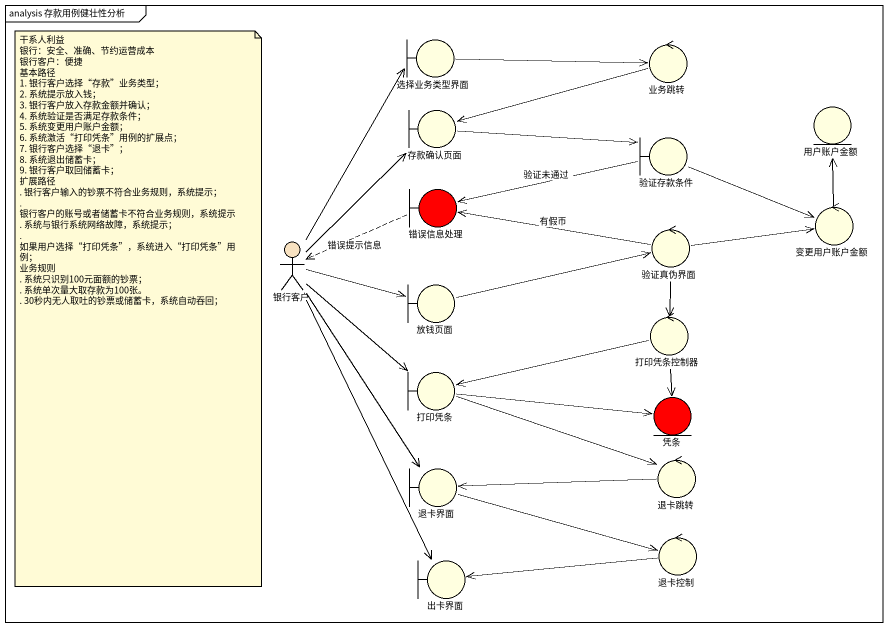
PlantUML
@startuml
mainframe analysis 存款用例健壮性分析
boundary 选择业务类型界面 #FFFFE0
control 业务跳转 #FFFFE0
boundary 存款确认页面 #FFFFE0
entity 用户账户金额 #FFFFE0
boundary 验证存款条件 #FFFFE0
boundary 错误信息处理 #FF0000
control 验证真伪界面 #FFFFE0
control 变更用户账户金额 #FFFFE0
actor 银行客户 #F8E2C1
boundary 放钱页面 #FFFFE0
control 打印凭条控制器 #FFFFE0
boundary 打印凭条 #FFFFE0
entity 凭条 #FF0000
control 退卡跳转 #FFFFE0
boundary 退卡界面 #FFFFE0
control 退卡控制 #FFFFE0
boundary 出卡界面 #FFFFE0
选择业务类型界面 -right-> 业务跳转
业务跳转 -left-> 存款确认页面
存款确认页面 -right-> 验证存款条件
验证存款条件 -left-> 错误信息处理 : 验证未通过
验证存款条件 -right-> 变更用户账户金额
错误信息处理 .left.> 银行客户 : 错误提示信息
验证真伪界面 -left-> 错误信息处理 : 有假币
验证真伪界面 -right-> 变更用户账户金额
验证真伪界面 --> 打印凭条控制器
变更用户账户金额 -up-> 用户账户金额
银行客户 -up-> 选择业务类型界面
银行客户 -up-> 存款确认页面
银行客户 -right-> 放钱页面
银行客户 --> 打印凭条
银行客户 --> 退卡界面
银行客户 --> 出卡界面
放钱页面 -right-> 验证真伪界面
打印凭条控制器 -left-> 打印凭条
打印凭条控制器 --> 凭条
打印凭条 -right-> 凭条
打印凭条 -right-> 退卡跳转
退卡跳转 -left-> 退卡界面
退卡界面 -right-> 退卡控制
退卡控制 -left-> 出卡界面
note as N1
  干系人利益
  银行：安全、准确、节约运营成本
  银行客户：便捷
  基本路径
  1. 银行客户选择“存款”业务类型；
  2. 系统提示放入钱；
  3. 银行客户放入存款金额并确认；
  4. 系统验证是否满足存款条件；
  5. 系统变更用户账户金额；
  6. 系统激活“打印凭条”用例的扩展点；
  7. 银行客户选择“退卡”；
  8. 系统退出储蓄卡；
  9. 银行客户取回储蓄卡；
  扩展路径
  . 银行客户输入的钞票不符合业务规则，系统提示；
  . 银行客户的账号或者储蓄卡不符合业务规则，系统提示
  . 系统与银行系统网络故障，系统提示；
  . 如果用户选择“打印凭条”，系统进入“打印凭条”用例；
  业务规则
  . 系统只识别100元面额的钞票；
  . 系统单次量大取存款为100张。
  . 30秒内无人取吐的钞票或储蓄卡，系统自动吞回；
end note
@enduml
